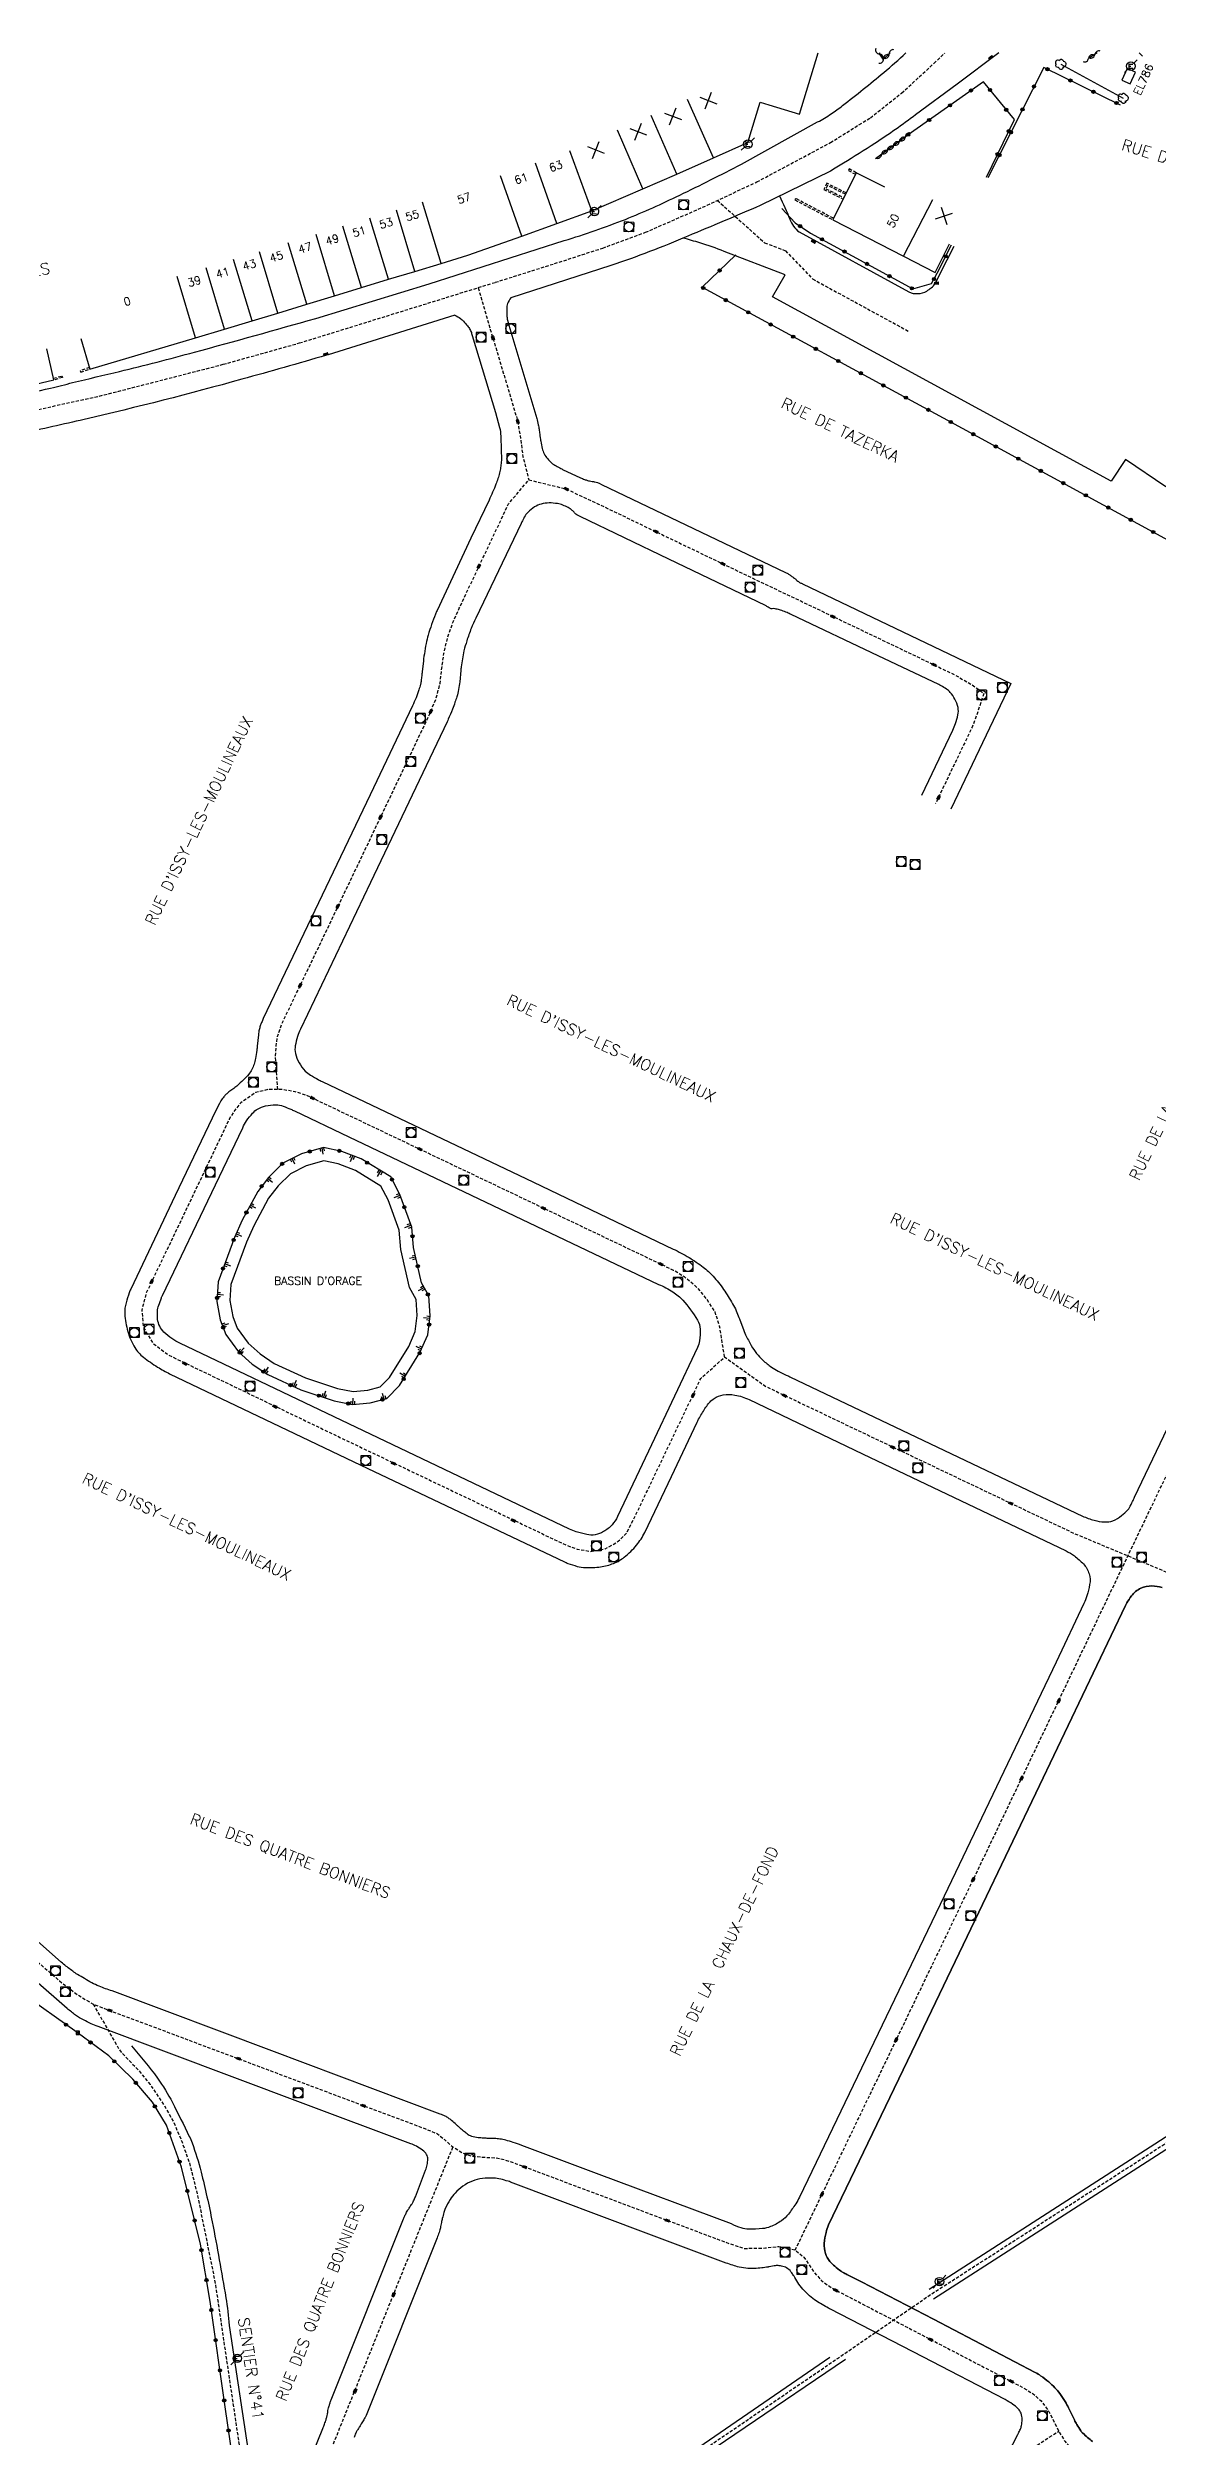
# Model space of a CAD drawing. Header units: millimetres. Extents: x 115000 to 116001, y 121000 to 122001.
# Drawn here: x 115609.3 to 115782.7, y 121627.6 to 122000.8 of the extents above; entities that cross this region are included whole.
import ezdxf
from ezdxf.enums import TextEntityAlignment as Align

# ---------------------------------------------------------------- set-up
doc = ezdxf.new("R2010")
doc.units = ezdxf.units.MM
doc.linetypes.add('DASHED', pattern=[0.75, 0.5, -0.25])
doc.layers.get('0').update_dxf_attribs({"linetype": 'CONTINUOUS'})
for name, color, linetype in [('W0001', 6, 'DASHED'), ('W0008', 7, 'CONTINUOUS'), ('W0100', 7, 'CONTINUOUS'), ('W0112', 1, 'DASHED'), ('W0211', 2, 'CONTINUOUS'), ('W0300', 7, 'CONTINUOUS'), ('W0302', 3, 'CONTINUOUS'), ('W0310', 3, 'CONTINUOUS'), ('W0322', 7, 'CONTINUOUS'), ('W0330', 7, 'CONTINUOUS'), ('W0400', 7, 'CONTINUOUS'), ('W0420', 7, 'CONTINUOUS'), ('W0471', 7, 'CONTINUOUS'), ('W0984', 7, 'CONTINUOUS'), ('W0989', 7, 'CONTINUOUS'), ('W0991', 7, 'CONTINUOUS'), ('W1102', 7, 'CONTINUOUS')]:
    doc.layers.add(name, color=color, linetype=linetype)
doc.styles.get("Standard").update_dxf_attribs({"font": 'romans.shx', "width": 0.85})

# ---------------------------------------------------------------- blocks, each defined once
blk = doc.blocks.new('T400')
for p, q in [((-0.15, 0.3), (0.15, 0.3)), ((-0.15, -0.25), (-0.15, 0.3)), ((-0.15, 0.15), (0.15, 0.15)), ((-0.15, 0), (0.15, 0)), ((0.15, 0.3), (0.15, -0.25)), ((-0.15, -0.15), (0.15, -0.15)), ((-0.15, -0.25), (-0.15, -0.3)), ((-0.15, -0.3), (0.15, -0.3)), ((0.15, -0.3), (0.15, -0.25))]:
    blk.add_line(p, q)
blk = doc.blocks.new('T471')
for p, q in [((-0.333334, 0.333334), (-0.333334, -0.333334)), ((-0.333334, 0.333334), (0.333334, 0.333334)), ((-0.333334, 0), (0, 0)), ((0.500001, 0.500001), (1.000002, 1.000002)), ((-0.500001, -0.500001), (-1.000002, -1.000002)), ((-0.333334, -0.333334), (0.333334, -0.333334))]:
    blk.add_line(p, q)
blk.add_ellipse((0, 0), major_axis=(0.471405, 0.471405), ratio=1, start_param=5.4977871438, end_param=11.780972451)
blk = doc.blocks.new('T420')
for p, q in [((0.75, 0.75), (-0.75, 0.75)), ((-0.75, 0.75), (-0.75, -0.75)), ((0.75, 0.75), (0.75, -0.75)), ((0.75, -0.75), (-0.75, -0.75))]:
    blk.add_line(p, q)
blk.add_ellipse((0, 0), major_axis=(-0.53, 0.53), ratio=1, start_param=3.926991, end_param=10.210176)
blk = doc.blocks.new('t991o')
at = {"color": 0, "linetype": 'Continuous'}
for p, q in [((-1, 1), (1, -1)), ((-1, -1), (1, 1))]:
    blk.add_line(p, q, dxfattribs=at)
blk = doc.blocks.new('t322o')
at = {"color": 0, "linetype": 'Continuous'}
for radius in [0.25, 0.15]:
    blk.add_circle((0, 0), radius, dxfattribs=at)
blk = doc.blocks.new('t211o')
at = {"color": 0, "linetype": 'Continuous'}
for p, q in [((-0.29, 0.5), (-0.29, 0)), ((0, 1), (0, 0)), ((0.29, 0.5), (0.29, 0))]:
    blk.add_line(p, q, dxfattribs=at)
blk = doc.blocks.new('t330o')
at = {"color": 0, "linetype": 'Continuous'}
for p, q in [((0.25, -0.25), (-0.25, 0.25)), ((-0.25, -0.25), (0.25, 0.25)), ((-0.25, 0.25), (-0.25, -0.25)), ((0.25, 0.25), (-0.25, 0.25)), ((0.25, -0.25), (0.25, 0.25)), ((-0.25, -0.25), (0.25, -0.25)), ((-0.25, -0.25), (-0.25, -0.25))]:
    blk.add_line(p, q, dxfattribs=at)
blk = doc.blocks.new('T300')
for p, q in [((-0.8, 0.51), (-0.86, 0.34)), ((-0.86, 0.34), (-0.86, 0.17)), ((-0.86, 0.17), (-0.74, 0.06)), ((-0.69, 0.63), (-0.8, 0.51)), ((-0.8, -0.06), (-0.74, 0.06)), ((-0.74, 0.06), (-0.69, 0.11)), ((-0.57, 0.69), (-0.69, 0.63)), ((-0.46, 0.69), (-0.57, 0.69)), ((-0.29, 0.63), (-0.46, 0.69)), ((-0.29, 0.63), (-0.17, 0.74)), ((-0.23, 0.57), (-0.29, 0.63)), ((-0.17, 0.74), (-0.06, 0.8)), ((-0.06, 0.8), (0.06, 0.8)), ((0.06, 0.8), (0.23, 0.74)), ((0.23, 0.74), (0.34, 0.63)), ((0.34, 0.63), (0.4, 0.51)), ((0.46, 0.46), (0.34, 0.46)), ((0.4, 0.51), (0.4, 0.46)), ((0.57, 0.4), (0.46, 0.46)), ((0.57, 0.4), (0.69, 0.29)), ((0.69, 0.29), (0.74, 0.17)), ((0.74, 0.06), (0.69, -0.17)), ((0.74, 0.17), (0.74, 0.06)), ((-0.8, -0.17), (-0.8, -0.06)), ((-0.8, -0.23), (-0.8, -0.17)), ((-0.74, -0.34), (-0.8, -0.23)), ((-0.69, -0.4), (-0.74, -0.34)), ((-0.51, -0.46), (-0.69, -0.4)), ((-0.4, -0.46), (-0.51, -0.46)), ((-0.4, -0.46), (-0.34, -0.46)), ((-0.34, -0.46), (-0.34, -0.4)), ((-0.34, -0.51), (-0.34, -0.46)), ((-0.29, -0.63), (-0.34, -0.51)), ((-0.17, -0.74), (-0.29, -0.63)), ((-0.06, -0.8), (-0.17, -0.74)), ((0.06, -0.8), (-0.06, -0.8)), ((0.17, -0.74), (0.06, -0.8)), ((0.23, -0.69), (0.17, -0.74)), ((0.29, -0.46), (0.23, -0.46)), ((0.29, -0.63), (0.23, -0.69)), ((0.46, -0.4), (0.29, -0.46)), ((0.34, -0.51), (0.29, -0.63)), ((0.34, -0.51), (0.34, -0.46)), ((0.57, -0.34), (0.46, -0.4)), ((0.63, -0.29), (0.57, -0.34)), ((0.69, -0.17), (0.63, -0.29))]:
    blk.add_line(p, q)
blk = doc.blocks.new('t310o')
at = {"color": 0, "linetype": 'Continuous'}
for centre, start, end in [((-0.5, 0.38), 216.8699, 323.1304), ((0.5, -0.37), 36.8699, 143.1303)]:
    blk.add_arc(centre, 0.625, start, end, dxfattribs=at)

msp = doc.modelspace()

# ---------------------------------------------------------------- linework, layer by layer
at = {"layer": 'W0001'}
for points in [[(115731.59, 121986), (115737.82, 121989.89), (115742.71, 121993.73), (115747.76, 121998.38), (115749.45, 122000)], [(115345.53, 121894.4), (115359.97, 121893.63), (115369.58, 121895.32), (115421.09, 121905.72), (115461.86, 121914.03), (115485.33, 121918.89), (115509.29, 121924.04), (115556.4, 121933.55), (115592.42, 121940.92), (115618.06, 121946.57), (115636.7, 121951.36), (115648.61, 121954.69), (115679.21, 121964.17), (115688.47, 121967.09), (115696.01, 121969.53), (115702.67, 121971.98), (115712.33, 121976.21), (115720.09, 121979.86), (115731.59, 121986)], [(115713.92, 121976.96), (115721.29, 121970.36), (115724.54, 121969.11), (115728.8, 121964.69), (115743.89, 121956.46)]]:
    msp.add_lwpolyline(points, dxfattribs=at)
at = {"layer": 'W0001', "flags": 128}
for points in [[(115676.53, 121963.32), (115678.43, 121956.82), (115680.46, 121950.02), (115682.62, 121942.78), (115683.15, 121939.79), (115683.15, 121939.79), (115683.51, 121936.98), (115684.45, 121933.31)], [(115645.23, 121838.05), (115644.85, 121843.29), (115644.98, 121844.86), (115645.18, 121846.31), (115645.85, 121848.3), (115657.74, 121873.16), (115668.98, 121896.76), (115669.98, 121899.21), (115670.6, 121901.54), (115670.79, 121903.41), (115671.16, 121906.15), (115671.75, 121908.64), (115672.65, 121911.21), (115673.57, 121913.25), (115681.28, 121929.56), (115684.45, 121933.31), (115690.24, 121931.9), (115695.35, 121929.51), (115721.07, 121917.16), (115726.93, 121914.38), (115751.01, 121902.85), (115753.96, 121901.14), (115755.55, 121899.94), (115754.63, 121897.13), (115753.72, 121894.67), (115748.01, 121882.72)], [(115726.08, 121656.72), (115752.06, 121710.76), (115773.44, 121755.5), (115782.81, 121775.08), (115800.92, 121812.98), (115822.84, 121858.81)], [(115715.04, 121796.26), (115714.27, 121801.09), (115713.55, 121803.31), (115712.31, 121805.22), (115710.88, 121807), (115708.79, 121808.76), (115707.07, 121809.79), (115677.73, 121823.8), (115649.84, 121837.08), (115647.93, 121837.7), (115645.96, 121838.03), (115643.8, 121838.08), (115641.75, 121837.57), (115639.43, 121835.99), (115638.3, 121834.54), (115637.64, 121833.43), (115624.67, 121806.27), (115623.96, 121803.59), (115624.21, 121800.87), (115625.73, 121798.39), (115628.18, 121796.55), (115655.89, 121783.24), (115690.4, 121766.81), (115692, 121766.25), (115694.09, 121765.88), (115696.38, 121766.27), (115698.43, 121767.46), (115699.76, 121768.8), (115701.49, 121772.26), (115711.34, 121792.92), (115715.04, 121796.26), (115721.48, 121791.66), (115722.04, 121791.39), (115769.7, 121768.69), (115787.74, 121761.14), (115824.69, 121743.53)], [(115573.86, 121738.74), (115576.79, 121735.3), (115580.62, 121731.56), (115593.76, 121716.1), (115597.08, 121711.49), (115598.7, 121709.62), (115600.78, 121707.76), (115611.11, 121698.77), (115613.67, 121696.79), (115616.37, 121695.14), (115619.35, 121694.01), (115668.3, 121675.66), (115670.18, 121674.89), (115671.25, 121673.99), (115672.58, 121672.83), (115674.16, 121671.89), (115675.4, 121671.43), (115677.48, 121671.22), (115679.22, 121671.15), (115680.61, 121670.86), (115682.47, 121670.22), (115715.71, 121657.76), (115718.07, 121656.98), (115721.41, 121657.05), (115723.54, 121657.29), (115726.08, 121656.72), (115727.44, 121655.59), (115729.05, 121653.24), (115730.24, 121651.89), (115732.04, 121650.67), (115761.53, 121635.31), (115763.27, 121634.24), (115764.51, 121633.16), (115765.72, 121631.49), (115766.57, 121629.83), (115767.25, 121628.43), (115768.21, 121626.84), (115769.47, 121625.49), (115770.67, 121624.48), (115772.33, 121623.33), (115777.83, 121621.08), (115781.92, 121619.1), (115779.09, 121614.68), (115776.7, 121611.08), (115746.81, 121571.41)], [(115616.37, 121695.14), (115620.56, 121687.83), (115623.49, 121684.78), (115625.25, 121682.6), (115627.73, 121678.91), (115628.96, 121676.69), (115630.2, 121673.72), (115631.38, 121670.45), (115632.68, 121665.22), (115635.46, 121651.43), (115636.37, 121645.18), (115641.79, 121608.63), (115642.41, 121605.13), (115643.43, 121598.3), (115645.67, 121580.3), (115672.25, 121598.6), (115703.66, 121620), (115732.7, 121639.8), (115747.34, 121649.84), (115769.24, 121663.94), (115795.16, 121680.58), (115798.33, 121682.57), (115800.13, 121683.6), (115801.95, 121684.5), (115804.06, 121685.37), (115806.19, 121686.03), (115809.83, 121687.02), (115816.86, 121688.84), (115877.18, 121703.27), (115887.76, 121707.14)], [(115648.31, 121612.52), (115672.58, 121672.83)], [(115735.18, 121573.84), (115759.95, 121621.82), (115762.69, 121625.46), (115767.25, 121628.43)]]:
    msp.add_lwpolyline(points, dxfattribs=at)
at = {"layer": 'W0008', "flags": 128}
for points in [[(115587.28, 121549.33), (115624.23, 121567.79), (115642.45, 121576.79), (115645.64, 121578.49), (115646.06, 121576.75, -0.001962), (115650.12, 121558.48, -0.003583), (115652.23, 121548.45, -0.000001), (115655.3, 121533.37, -0.000001), (115657, 121525, -0.000046), (115660.51, 121507.68, -0.002211), (115660.58, 121507.32, -0.422754), (115660.47, 121507.16, 0.208548), (115660.18, 121506.97, 0.09945), (115660.05, 121506.66, 0.093579), (115660.05, 121506.31), (115662.61, 121490.88)], [(115729.58, 121989.22, 0.0199), (115731.7, 121990.48, 0.0181), (115733.46, 121991.78, 0.0099), (115739.91, 121996.95, 0.012118), (115743.37, 122000, 0.0693)], [(115757.92, 122000), (115751.41, 121995.11), (115744.89, 121990.32, -0.0135), (115738.54, 121985.87, -0.007466), (115733.6, 121982.77)], [(115603.39, 121946.26, 0.0074), (115609.71, 121947.64, 0.0022), (115613.15, 121948.5, -0.0019), (115620.5, 121950.25, 0.0067), (115632.19, 121953.26, 0.003), (115651.14, 121958.53), (115668.85, 121963.94), (115689.99, 121970.69, 0.017), (115699.54, 121974.01, 0.0178), (115708.02, 121977.79, 0.0097), (115717.66, 121982.65), (115729.58, 121989.22)], [(115733.6, 121982.77, -0.005936), (115731.57, 121981.55), (115720.61, 121976.18, -0.0042), (115709.27, 121971.38, -0.0207), (115697.28, 121966.79), (115681.61, 121961.76)], [(115723.64, 121977.66, -0.001617), (115725.25, 121974.05, 0.1621), (115726.68, 121972.04), (115743.83, 121962.67, 0.2437), (115746.64, 121962.81, 0.0766), (115747.96, 121963.94), (115748.74, 121965.54), (115750.92, 121969.81)], [(115784.02, 121932.22), (115777.67, 121936.47), (115775.43, 121933.12), (115722.53, 121961.91), (115724.49, 121965.32), (115714.95, 121969.01, 0.0172), (115711.18, 121970.33, 0.007019), (115708.57, 121971.09)], [(115681.61, 121961.76, 0.053552), (115681.14, 121960.85, 0.088023), (115680.99, 121960.07, 0.011), (115681, 121959.41, 0.012632), (115681.03, 121958.83, 0.036884), (115681.11, 121958.25), (115681.34, 121957.46), (115685.68, 121942.91, -0.014141), (115685.93, 121941.91, -0.020552), (115686.05, 121941.21, -0.000149), (115686.15, 121940.45, -0.002754), (115686.16, 121940.41, -0.001677), (115686.17, 121940.29, 0.000728), (115686.2, 121940.02, 0.018275), (115686.31, 121939.34, 0.01103), (115686.55, 121938.21, 0.057627), (115686.86, 121937.37, 0.057964), (115687.35, 121936.62, 0.043958), (115688, 121935.96, 0.048522), (115688.7, 121935.49, 0.004178), (115689.47, 121935.07, 0.012991), (115689.72, 121934.94), (115692.52, 121933.64, 0.015608), (115693.15, 121933.37, 0.020841), (115693.63, 121933.21, 0.01947), (115693.95, 121933.13, 0.015742), (115694.35, 121933.05, 0.0187), (115694.57, 121933.03, -0.02568), (115694.72, 121933.01, -0.024646), (115694.77, 121933, -0.002973), (115695.17, 121932.88, -0.028911), (115695.44, 121932.79), (115695.82, 121932.6), (115724.57, 121918.82, -0.017474), (115725.02, 121918.59, -0.033277), (115725.24, 121918.45, -0.001775), (115725.65, 121918.14, 0.004282), (115725.82, 121918.02, 0.002624), (115725.96, 121917.92, -0.003247), (115726.08, 121917.84, -0.051644), (115726.25, 121917.68, 0.042832), (115726.46, 121917.49, 0.020626), (115726.69, 121917.32, 0.034288), (115726.83, 121917.24, 0.005902), (115727.04, 121917.14, -0.006362), (115727.24, 121917.05), (115759.76, 121901.47), (115750.38, 121881.87)], [(115672.91, 121959.04), (115653.08, 121952.84), (115652.81, 121952.77, -0.0026), (115639.61, 121949.02, -0.0107), (115614.96, 121942.74, -0.0026), (115605.11, 121940.53, -0.004), (115596.11, 121938.6), (115568.87, 121933.05), (115552.62, 121929.72), (115505.91, 121920.31, 0.1085), (115504.96, 121919.93, 0.1308), (115504.22, 121918.91), (115497.72, 121903.68), (115492.44, 121891.18)], [(115672.89, 121959.02, -0.038732), (115673.76, 121958.52, -0.059556), (115674.25, 121958.09, -0.017151), (115674.87, 121957.35, -0.024694), (115675.25, 121956.81, -0.050693), (115675.41, 121956.49, -0.028657), (115675.6, 121955.88), (115679.24, 121943.82), (115679.89, 121941.48, -0.044042), (115680.06, 121940.15, -0.009523), (115680.16, 121936.59, -0.036427), (115680.09, 121935.65, -0.009282), (115679.96, 121934.8, -0.0189), (115679.87, 121934.38, -0.028622), (115679.31, 121932.62, -0.019477), (115678.23, 121930.12), (115675.41, 121924.18), (115670.11, 121912.9, 0.01709), (115669.85, 121912.31, 0.006559), (115669.26, 121910.73, 0.016152), (115668.72, 121909.06, 0.020847), (115668.4, 121907.74, 0.010818), (115668.12, 121906.13, 0.011523), (115667.92, 121904.6), (115667.78, 121903.32, -0.00103), (115667.71, 121902.69, -0.000851), (115667.62, 121901.93, -0.031331), (115667.52, 121901.37, -0.019229), (115667.26, 121900.48, -0.016182), (115666.82, 121899.26, -0.015285), (115666.27, 121898.01), (115659.66, 121884.08), (115642.95, 121849.14, 0.013703), (115642.69, 121848.54, 0.015225), (115642.48, 121848, 0.032001), (115642.32, 121847.39, 0.024773), (115642.19, 121846.6), (115642.01, 121844.82, -0.010241), (115641.93, 121844.18, -0.005056), (115641.73, 121842.89, -0.039565), (115641.51, 121842, -0.040513), (115641.16, 121841.18, -0.04738), (115640.67, 121840.43, -0.035813), (115639.86, 121839.56, -0.00945), (115638.8, 121838.6, -0.017369), (115638.2, 121838.11, -0.0089), (115637.87, 121837.88, 0.010191), (115637.59, 121837.67, 0.026118), (115637.15, 121837.3, 0.029115), (115636.79, 121836.92, 0.042693), (115636.33, 121836.26, 0.020216), (115635.54, 121834.76), (115629.18, 121821.5), (115622.23, 121806.86, 0.028621), (115622, 121806.29, 0.010513), (115621.5, 121804.72, 0.08735), (115621.3, 121802.99, 0.05435), (115621.78, 121800.25, 0.067092), (115622.88, 121797.72, 0.092761), (115624.22, 121796.23, 0.02315), (115626.43, 121794.69, 0.028988), (115628.32, 121793.65), (115658.22, 121779.38), (115690.01, 121764.25, 0.026722), (115690.56, 121764.02, 0.010512), (115692, 121763.55, 0.068761), (115693.31, 121763.35, 0.038349), (115695.66, 121763.48, 0.063737), (115697.69, 121764.02, 0.06957), (115699.36, 121764.99, 0.053139), (115701.29, 121766.87, 0.061601), (115702.55, 121768.83), (115706.74, 121777.57), (115710.75, 121786.07, -0.022974), (115711.22, 121786.96, -0.012026), (115712.24, 121788.6, -0.100289), (115713.4, 121789.78, -0.10888), (115714.83, 121790.34, -0.084826), (115716.65, 121790.32, -0.066176), (115718.86, 121789.6), (115736.57, 121781.13), (115768.41, 121765.96, -0.05113), (115769.71, 121765.18, -0.040961), (115771.11, 121763.92, -0.115799), (115772, 121762.39, -0.121529), (115772.09, 121760.7, -0.026978), (115771.67, 121758.96, -0.036921), (115771.2, 121757.74), (115766.85, 121748.56), (115749.34, 121712), (115726.73, 121664.98, -0.032086), (115726.16, 121663.96, -0.018869), (115725.02, 121662.34, -0.07774), (115723.93, 121661.3, -0.059697), (115722.19, 121660.38, -0.063496), (115720.96, 121660.07, -0.037645), (115718.82, 121659.98, -0.066669), (115717.65, 121660.18, -0.0472), (115716.12, 121660.81), (115695.46, 121668.55), (115683.35, 121673.08, 0.012152), (115682, 121673.55, 0.014424), (115680.85, 121673.88, 0.025553), (115679.94, 121674.07, 0.027151), (115679.06, 121674.15, 0.007303), (115678.56, 121674.17, -0.005848), (115677.93, 121674.18, -0.006879), (115677.33, 121674.21, -0.005116), (115676.53, 121674.27, -0.062764), (115675.52, 121674.48, -0.079854), (115674.8, 121674.87, -0.010008), (115674.26, 121675.3, -0.010637), (115673.77, 121675.73, -0.0021), (115673.41, 121676.05, 0.002421), (115673.11, 121676.33, 0.010943), (115672.37, 121676.97, 0.018339), (115671.9, 121677.33, 0.037592), (115671.38, 121677.64, 0.027002), (115670.6, 121677.98), (115644.29, 121687.84), (115619.34, 121697.22, -0.0206), (115617.3, 121697.93, -0.034866), (115616.14, 121698.49, -0.003811), (115613.91, 121699.78, -0.022622), (115613.55, 121700.02, -0.008719), (115612.11, 121701.09, -0.016288), (115611.37, 121701.71), (115601.64, 121710.31, -0.002251)], [(115745.86, 121884.03), (115750.69, 121894.18, 0.030168), (115751.12, 121895.22, 0.024189), (115751.5, 121896.57, 0.102915), (115751.52, 121897.72, 0.083986), (115751.04, 121899.05, 0.046578), (115750.3, 121900.1, 0.077082), (115749.71, 121900.61, 0.008564), (115748.86, 121901.12, 0.020597), (115748.5, 121901.31), (115739.05, 121905.79), (115725.45, 121912.27, 0.011133), (115724.8, 121912.56, 0.009089), (115723.98, 121912.89, 0.026606), (115723.61, 121913.01, 0.014961), (115722.94, 121913.16, 0.084753), (115722.49, 121913.18, -0.13007), (115722.19, 121913.21, -0.0668), (115721.86, 121913.39, 0.048793), (115721.43, 121913.66), (115706.32, 121920.93), (115692.47, 121927.57, -0.017687), (115692.06, 121927.79, -0.026656), (115691.81, 121927.95, -0.070019), (115691.6, 121928.15, 0.046603), (115691.3, 121928.47, 0.010406), (115691.13, 121928.61, 0.007319), (115690.89, 121928.79, 0.046518), (115690.6, 121928.98, 0.017408), (115689.77, 121929.36, 0.059058), (115688.92, 121929.59, 0.038705), (115687.6, 121929.7, 0.067489), (115686.39, 121929.53, 0.073085), (115685.35, 121929.08, 0.055085), (115684.29, 121928.23, 0.080199), (115683.74, 121927.48, 0.00133), (115683.36, 121926.74, 0.004348), (115683.25, 121926.51), (115676.14, 121911.69, 0.018449), (115675.45, 121910.1, 0.015423), (115674.75, 121908.15, 0.01716), (115674.31, 121906.59, 0.022276), (115674.06, 121905.36, 0.004901), (115673.87, 121904.08, 0.010999), (115673.81, 121903.5), (115673.65, 121901.77, -0.024444), (115673.48, 121900.54, -0.026496), (115673.2, 121899.42, -0.01214), (115672.91, 121898.55, -0.009626), (115672.5, 121897.46, -0.003228), (115671.86, 121895.89, -0.012686), (115671.69, 121895.5), (115659.72, 121870.42), (115648.75, 121847.46, 0.035922), (115648.31, 121846.35, 0.028559), (115647.95, 121844.9, 0.102772), (115647.97, 121843.69, 0.079008), (115648.55, 121842.24, 0.050252), (115649.51, 121840.94, 0.078586), (115650.32, 121840.29, 0.006283), (115651.55, 121839.6, 0.012618), (115652.17, 121839.29), (115685.18, 121823.59), (115707.01, 121813.13, -0.024349), (115709.48, 121811.8, -0.025461), (115711.7, 121810.29, -0.046075), (115713.25, 121808.88, -0.036713), (115714.88, 121806.82, -0.014752), (115716.29, 121804.59, -0.031422), (115716.85, 121803.49, -0.0033), (115717.29, 121802.45, -0.01511), (115717.38, 121802.22), (115717.87, 121800.81, 0.028574), (115718.32, 121799.73, 0.017323), (115719.21, 121798.03, 0.038876), (115720.03, 121796.82, 0.038801), (115721.03, 121795.76, 0.029899), (115722.36, 121794.68, 0.042378), (115723.4, 121794.06, 0.000578), (115724.68, 121793.44, 0.001342), (115725.23, 121793.18), (115752.68, 121780.1), (115770.98, 121771.41, 0.044606), (115772.79, 121770.74, 0.052028), (115774.42, 121770.48, 0.103998), (115775.71, 121770.68, 0.085219), (115777.09, 121771.48, 0.026666), (115778.04, 121772.36, 0.074265), (115778.31, 121772.74, 0.002403), (115778.79, 121773.69, 0.003492), (115779.11, 121774.35), (115798.13, 121814.09)], [(115772.54, 121626.81, -0.015711), (115771.03, 121628.1, -0.062218), (115770.7, 121628.48, -0.013344), (115770.08, 121629.48, -0.019997), (115769.71, 121630.18), (115768.8, 121632.06, 0.025479), (115768.27, 121633.05, 0.018691), (115767.42, 121634.32, 0.033815), (115766.67, 121635.22, 0.030008), (115765.71, 121636.11, 0.019518), (115764.43, 121637.09, 0.032614), (115763.6, 121637.59), (115747.67, 121645.92), (115736.45, 121651.75), (115734.27, 121652.86, -0.018001), (115733.67, 121653.16, -0.026585), (115733.27, 121653.4, -0.029078), (115732.25, 121654.19, -0.035046), (115731.49, 121654.95, -0.103274), (115730.79, 121656.21, -0.095173), (115730.62, 121657.76, -0.038503), (115730.89, 121659.49, -0.054114), (115731.3, 121660.66), (115744.31, 121687.72), (115754.78, 121709.53), (115764.23, 121729.29), (115777.67, 121757.44, -0.033237), (115777.9, 121757.86, -0.012372), (115778.63, 121758.92, -0.122621), (115780.07, 121760.12, -0.128451), (115781.82, 121760.48, -0.041555), (115783.42, 121760.25, -0.054668)], [(115783.42, 121760.25, 0.041555), (115781.82, 121760.48, 0.128451), (115780.07, 121760.12, 0.122621), (115778.63, 121758.92, 0.012372), (115777.9, 121757.86, 0.033237), (115777.67, 121757.44), (115764.23, 121729.29), (115754.78, 121709.53), (115744.31, 121687.72), (115731.3, 121660.66, 0.054114), (115730.89, 121659.49, 0.038503), (115730.62, 121657.76, 0.095173), (115730.79, 121656.21, 0.103274), (115731.49, 121654.95, 0.035046), (115732.25, 121654.19, 0.029078), (115733.27, 121653.4, 0.026585), (115733.67, 121653.16, 0.018001), (115734.27, 121652.86), (115736.45, 121651.75), (115747.67, 121645.92), (115763.6, 121637.59, -0.032614), (115764.43, 121637.09, -0.019518), (115765.71, 121636.11, -0.030008), (115766.67, 121635.22, -0.033815), (115767.42, 121634.32, -0.018691), (115768.27, 121633.05, -0.025479), (115768.8, 121632.06), (115769.71, 121630.18, 0.019997), (115770.08, 121629.48, 0.013344), (115770.7, 121628.48, 0.062218), (115771.03, 121628.1, 0.015711), (115772.54, 121626.81, 0.058422)], [(115645.98, 121613.42), (115652.27, 121628.86, 0.0101), (115652.45, 121629.34, 0.006653), (115652.71, 121630.08, 0.014307), (115652.87, 121630.63, 0.018151), (115652.98, 121631.07, 0.017882), (115653.02, 121631.35, -0.016837), (115653.06, 121631.64, -0.010761), (115653.16, 121632.09, -0.01603), (115653.24, 121632.38, -0.011489), (115653.38, 121632.83, -0.010251), (115653.57, 121633.33), (115664.86, 121661.61, -0.01843), (115665.07, 121662.08, -0.015717), (115665.35, 121662.62, -0.008336), (115665.54, 121662.94, -0.00571), (115665.83, 121663.41, -0.013559), (115666.03, 121663.7, 0.016114), (115666.2, 121663.95, 0.02845), (115666.45, 121664.39, 0.020748), (115666.72, 121665.04), (115668.31, 121669.19, 0.04188), (115668.56, 121670.06, 0.044152), (115668.66, 121670.92, 0.135915), (115668.47, 121671.65, 0.110823), (115667.85, 121672.34, 0.028696), (115666.87, 121672.94, 0.03427), (115666, 121673.34), (115649.2, 121679.64), (115617.13, 121691.64, -0.017186), (115616.04, 121692.09, -0.015676), (115614.87, 121692.67, -0.030186), (115613.63, 121693.43, -0.02623), (115612.32, 121694.46), (115597.8, 121707.07, -0.009646)], [(115887.5, 121707.86), (115876.96, 121703.99), (115818.46, 121690), (115817.38, 121689.75), (115806.04, 121686.67, 0.026212), (115804.51, 121686.17, 0.011998), (115801.28, 121684.83, 0.011876), (115798.14, 121683.35, 0.026353), (115796.78, 121682.58), (115773.21, 121667.46), (115747.02, 121650.58)], [(115622.33, 121688.61, -0.026597), (115626.41, 121683.58, -0.038704), (115628.74, 121679.79, -0.005057), (115631.39, 121674.49, -0.027041), (115631.83, 121673.47, -0.024143), (115633.22, 121668.92, -0.014379), (115634.97, 121661.12, -0.007101), (115637.09, 121649.28, -0.019545), (115637.64, 121644.94), (115643.56, 121605.67), (115646.5, 121583.79), (115646.72, 121582.02)], [(115747.67, 121649.09), (115795.67, 121679.96), (115795.67, 121679.96, -0.000892), (115800.56, 121683.09, -0.090001), (115805.66, 121685.17), (115808.77, 121686.1), (115816.89, 121688.09)], [(115745.66, 121598.53), (115760.87, 121627.91, 0.011088), (115760.97, 121628.1, 0.003292), (115761.27, 121628.76, 0.06069), (115761.43, 121629.3, 0.035416), (115761.54, 121630.24, 0.09838), (115761.38, 121631.22, 0.11283), (115760.91, 121631.94, 0.038574), (115760.02, 121632.66, 0.033155), (115758.89, 121633.35), (115746.02, 121640.03), (115731.59, 121647.49, -0.0058), (115731.3, 121647.64, -0.001589), (115730.27, 121648.22, -0.025846), (115729.36, 121648.78, -0.021183), (115728.32, 121649.58, -0.039052), (115727.26, 121650.61, -0.04324), (115726.48, 121651.67), (115726.01, 121652.45, 0.007542), (115725.9, 121652.62, 0.002334), (115725.55, 121653.15, 0.089489), (115724.92, 121653.81, 0.095204), (115724.14, 121654.18, 0.049256), (115723.39, 121654.29, 0.060917), (115722.77, 121654.25), (115722.01, 121654.1, -0.01301), (115721.83, 121654.07, -0.002387), (115720.84, 121653.93, -0.023436), (115719.71, 121653.84, -0.025499), (115718.67, 121653.85, -0.044892), (115717.34, 121654.06, -0.02811), (115715.29, 121654.7), (115703.21, 121659.2), (115681.59, 121667.35, 0.017864), (115681.21, 121667.48, 0.00584), (115680.05, 121667.81, 0.058506), (115678.97, 121667.97, 0.035685), (115677.19, 121667.9, 0.066715), (115675.63, 121667.51, 0.063739), (115674.16, 121666.7, 0.043008), (115672.93, 121665.63, 0.054188), (115672.14, 121664.61, 0.022946), (115671.38, 121663.23, 0.054519), (115671.15, 121662.6, 0.003013), (115670.93, 121661.68, 0.004162), (115670.78, 121661.01, 0.005772), (115670.62, 121660.22, -0.014283), (115670.55, 121659.9, -0.022553), (115670.42, 121659.48, -0.011017), (115670.11, 121658.64), (115659.01, 121630.89, -0.026906), (115658.82, 121630.49, -0.016851), (115658.46, 121629.87, -0.000215), (115658.27, 121629.56, -0.000158), (115658.01, 121629.13, -0.00042), (115657.89, 121628.95, 0.000163), (115657.59, 121628.47, 0.036322), (115657.4, 121628.1, 0.021574), (115657.14, 121627.43)], [(115645.84, 121577.66, -0.039744), (115646.24, 121578.77, -0.08352), (115646.72, 121579.47, -0.011668), (115647.89, 121580.65, -0.037413), (115648.29, 121580.98), (115671.23, 121597.17), (115733.93, 121639.66)]]:
    msp.add_lwpolyline(points, format="xyb", dxfattribs=at)
msp.add_lwpolyline([(115704.71, 121807.6, -0.051834), (115706.97, 121806.44, -0.064721), (115708.51, 121805.12, -0.047282), (115710.81, 121802.02, -0.126705), (115711.23, 121800.62, -0.045959), (115711.13, 121798.8, -0.074407), (115710.81, 121797.72), (115703.63, 121782.53), (115698.32, 121771.32, -0.077419), (115697.45, 121770.03, -0.071453), (115696.13, 121768.97, -0.090999), (115694.81, 121768.49, -0.097102), (115693.49, 121768.51, -0.022695), (115691.84, 121768.96, -0.034411), (115690.79, 121769.37), (115663.18, 121782.51), (115629.93, 121798.4, -0.041962), (115628.67, 121799.13, -0.037896), (115627.42, 121800.16, -0.085825), (115626.76, 121801.06, -0.084761), (115626.44, 121802.14, -0.050931), (115626.41, 121803.39, -0.065524), (115626.61, 121804.35, -0.007161), (115627.03, 121805.48, -0.019387), (115627.2, 121805.89), (115635.46, 121823.15), (115639.73, 121832.09, -0.038769), (115640.34, 121833.14, -0.030589), (115641.28, 121834.35, -0.084846), (115642.07, 121834.99, -0.065366), (115643.29, 121835.48, -0.065538), (115644.9, 121835.67, -0.088862), (115646.07, 121835.44, -0.006199), (115647.26, 121834.96, -0.013097), (115647.82, 121834.72), (115656.33, 121830.66)], format="xyb", close=True, dxfattribs=at)
msp.add_lwpolyline([(115731.47, 121639.94), (115674.89, 121601.11), (115653.13, 121586.41), (115647.76, 121582.86), (115646.5, 121583.79)], dxfattribs=at)
at = {"layer": 'W0100'}
msp.add_lwpolyline([(115721.95, 121991.88), (115726.73, 121990.42), (115729.66, 122000)], dxfattribs=at)
msp.add_lwpolyline([(115779.24, 121997.01), (115777.96, 121997.6), (115777.14, 121995.78), (115778.42, 121995.19)], close=True, dxfattribs=at)
at = {"layer": 'W0100', "flags": 128}
for points in [[(115614.44, 121955.39), (115615.87, 121950.6), (115632.34, 121955.51), (115636.88, 121956.87), (115641.2, 121958.17), (115645.22, 121959.37), (115649.76, 121960.76), (115654.09, 121962.08), (115658.29, 121963.36), (115662.51, 121964.64), (115666.65, 121965.87), (115670.76, 121967.12), (115674.94, 121968.39), (115683.36, 121971.4), (115688.83, 121973.35), (115694.28, 121975.32), (115702.28, 121978.77), (115707.56, 121981.06), (115713.29, 121983.62), (115718.66, 121986.04), (115720.61, 121992.34), (115721.95, 121991.88)], [(115740.07, 121979.03), (115735.6, 121981.28), (115731.93, 121973.95), (115742.99, 121968.24), (115747.94, 121965.72), (115750.21, 121970.17)], [(115573.07, 121945.52), (115571.59, 121940.75), (115571.6, 121940.64), (115582.35, 121942.8), (115586.79, 121943.61), (115591.26, 121944.61), (115595.56, 121945.56), (115600.45, 121946.72), (115605.36, 121947.81), (115610.24, 121948.92), (115609.13, 121953.8)]]:
    msp.add_lwpolyline(points, dxfattribs=at)
at = {"layer": 'W0112'}
for points in [[(115735.6, 121981.28), (115734.53, 121981.88), (115734.4, 121981.66), (115735.49, 121981.05)], [(115734.03, 121978.14), (115731.01, 121979.65), (115730.54, 121978.69), (115733.55, 121977.18)], [(115733.92, 121977.92), (115731.12, 121979.32), (115730.87, 121978.8), (115733.66, 121977.4)], [(115732.04, 121974.18), (115726.14, 121977.26), (115726.02, 121977.04), (115731.93, 121973.95)], [(115610.18, 121949.17), (115611.49, 121949.56), (115611.57, 121949.32), (115610.24, 121948.92)], [(115615.79, 121950.84), (115614.35, 121950.39), (115614.43, 121950.15), (115615.87, 121950.6)]]:
    msp.add_lwpolyline(points, dxfattribs=at)
at = {"layer": 'W0211', "flags": 128}
msp.add_lwpolyline([(115657, 121790.87), (115659.3, 121791.09), (115661.22, 121791.59), (115662.68, 121793.06), (115665.67, 121797.88), (115666.7, 121800.24), (115667.02, 121802.75), (115666.85, 121805.22), (115665.79, 121807.12), (115664.46, 121813.04), (115664.17, 121816.1), (115662.45, 121820.82), (115661.34, 121822.97), (115657.34, 121825.4), (115654.66, 121826.46), (115652.43, 121826.92), (115649.64, 121826.13), (115647.19, 121824.89), (115645.26, 121823), (115643.76, 121821.05), (115641.46, 121816.75), (115640.32, 121814.19), (115637.87, 121807.6), (115637.71, 121805.08), (115638.17, 121802.61), (115638.86, 121800.74), (115640.58, 121798.44), (115642.44, 121796.73), (115644.64, 121795.25), (115649.54, 121793.01), (115654.56, 121791.35)], close=True, dxfattribs=at)
at = {"layer": 'W0302', "flags": 128}
msp.add_lwpolyline([(115777.38, 121992.9), (115767.62, 121998.21)], dxfattribs=at)
at = {"layer": 'W0310', "flags": 128}
msp.add_lwpolyline([(115739.19, 121999.89), (115739.8, 121998.99), (115740.93, 122000, 0.1133)], format="xyb", dxfattribs=at)
for points in [[(115739.23, 122000), (115739.19, 121999.89)], [(115773.28, 122000), (115771.9, 121999.16)], [(115779.84, 122000), (115780.37, 121999.49)], [(115743.72, 121987.22), (115738.64, 121983.47)]]:
    msp.add_lwpolyline(points, dxfattribs=at)
at = {"layer": 'W0322', "flags": 128}
for points in [[(115776.91, 121991.87), (115764.91, 121997.75), (115756.2, 121980.47)], [(115755.96, 121980.59), (115760.32, 121989.59), (115755.48, 121995.49), (115743.72, 121987.22)], [(115723.98, 121975.71), (115726.05, 121973.49), (115728.46, 121971.87), (115744.48, 121963.13), (115747.4, 121964), (115748.26, 121965.59), (115750.51, 121970.02)], [(115716.79, 121968.49), (115711.53, 121963.39), (115749.2, 121942.99), (115823.65, 121902.55), (115834.33, 121896.79), (115847.36, 121916.34), (115860.26, 121917.99)], [(115644.25, 121581.52), (115642.27, 121598.64), (115640.84, 121607.11), (115638.59, 121621.16), (115636.99, 121632.25), (115634.64, 121648.71), (115633.13, 121657.63), (115630.17, 121669.68), (115627.84, 121676.23), (115625.62, 121679.81), (115622.55, 121683.41), (115618.79, 121687.06), (115613.84, 121690.72), (115605.07, 121696.95), (115596.64, 121678.15)]]:
    msp.add_lwpolyline(points, dxfattribs=at)
msp.add_lwpolyline([(115656.89, 121788.85), (115659.65, 121789.11), (115662.25, 121789.79), (115664.26, 121791.81), (115667.44, 121796.94), (115668.65, 121799.7), (115669.03, 121802.69), (115668.81, 121805.8), (115667.68, 121807.84), (115666.44, 121813.36), (115666.14, 121816.54), (115664.29, 121821.63), (115662.86, 121824.39), (115658.23, 121827.2), (115655.23, 121828.38), (115652.36, 121828.98), (115648.91, 121828), (115646.01, 121826.54), (115643.76, 121824.33), (115642.08, 121822.14), (115639.67, 121817.63), (115638.47, 121814.95), (115635.89, 121808.02), (115635.7, 121804.95), (115636.23, 121802.08), (115637.09, 121799.77), (115639.09, 121797.09), (115641.2, 121795.16), (115643.66, 121793.5), (115648.81, 121791.14), (115654.05, 121789.42)], close=True, dxfattribs=at)
at = {"layer": 'W1102'}
for p, q in [((115707.56, 121981.06), (115703.57, 121990.23)), ((115713.29, 121983.62), (115709.22, 121992.75)), ((115702.28, 121978.77), (115698.32, 121987.95)), ((115688.83, 121973.35), (115685.48, 121982.77)), ((115694.28, 121975.32), (115690.87, 121984.72)), ((115683.36, 121971.4), (115680, 121980.82)), ((115662.51, 121964.64), (115659.61, 121974.21)), ((115666.65, 121965.87), (115663.78, 121975.45)), ((115670.76, 121967.12), (115667.85, 121976.69)), ((115742.99, 121968.24), (115747.58, 121977.12)), ((115654.09, 121962.08), (115651.19, 121971.65)), ((115658.29, 121963.36), (115655.38, 121972.92)), ((115641.2, 121958.17), (115638.32, 121967.74)), ((115645.22, 121959.37), (115642.35, 121968.95)), ((115649.76, 121960.76), (115646.82, 121970.32)), ((115632.34, 121955.51), (115629.49, 121965.09)), ((115636.88, 121956.87), (115634, 121966.45))]:
    msp.add_line(p, q, dxfattribs=at)

# ---------------------------------------------------------------- block references
at = {"layer": 'W0211'}
for p, rotation in [((115652.14, 121828.92), 188.217733105585), ((115647.45, 121827.26), 206.6977135343782), ((115656.95, 121827.71), 158.4663439226536), ((115661.32, 121825.32), 148.7771746552017), ((115643.62, 121824.14), 232.4079422520039), ((115664.32, 121821.54), 110.9705655612812), ((115640.91, 121819.96), 241.8950380329005), ((115638.7, 121815.48), 245.9005284950141), ((115666.03, 121816.84), 110.0357223557034), ((115636.92, 121810.8), 249.5910183310747), ((115666.76, 121811.91), 102.6824468845746), ((115635.76, 121806), 266.425134610447), ((115668.08, 121807.12), 119.1276711295523), ((115668.98, 121802.32), 82.86828695761403), ((115636.59, 121801.11), 290.3780703992391), ((115639.26, 121796.94), 317.3774650768283), ((115667.7, 121797.54), 66.27600082286065), ((115643.16, 121793.84), 326.0793239342322), ((115647.66, 121791.67), 335.4063137147666), ((115665.15, 121793.25), 58.22663608359964), ((115652.35, 121789.98), 341.7746799454455), ((115656.89, 121788.85), 357.0627348619914), ((115661.81, 121789.67), 17.18949920488162)]:
    msp.add_blockref('t211o', p, dxfattribs=dict(at, rotation=rotation))
at = {"layer": 'W0300'}
for p in [(115767.62, 121998.21), (115777.38, 121992.9)]:
    msp.add_blockref('T300', p, dxfattribs=at)
at = {"layer": 'W0310'}
for p, rotation in [((115739.23, 121999.85), 303.8258911732983), ((115740.75, 121999.84), 41.81154357588916), ((115772.9, 121999.77), 211.1797819369393), ((115739.89, 121999.07), 41.81154357588916), ((115771.91, 121999.17), 211.1797819369393), ((115740.5, 121984.85), 216.4461374718562), ((115741.43, 121985.53), 216.4461374718562), ((115742.36, 121986.22), 216.4461374718562), ((115743.29, 121986.9), 216.4461374718562), ((115739.57, 121984.16), 216.4461374718562)]:
    msp.add_blockref('t310o', p, dxfattribs=dict(at, rotation=rotation))
at = {"layer": 'W0322'}
for p, rotation in [((115765.49, 121997.46), 153.9211877923886), ((115753.55, 121994.14), 215.1184111284159), ((115756.52, 121994.22), 129.3750242198037), ((115763.4, 121994.76), 243.2499162803373), ((115769.09, 121995.7), 153.9211877923886), ((115772.68, 121993.94), 153.9211877923886), ((115747, 121989.53), 215.1184111284159), ((115750.27, 121991.83), 215.1184111284159), ((115759.05, 121991.13), 129.3750242198037), ((115761.6, 121991.19), 243.2499162803373), ((115776.27, 121992.19), 153.9211877923886), ((115743.73, 121987.23), 215.1184111284159), ((115759.45, 121987.79), 64.10986524193939), ((115759.8, 121987.61), 243.2499162803373), ((115757.7, 121984.19), 64.10986524193939), ((115758, 121984.04), 243.2499162803373), ((115726.85, 121972.95), 326.0960158768112), ((115730.27, 121970.88), 331.4028384502817), ((115733.78, 121968.97), 331.4028384502817), ((115737.3, 121967.05), 331.4028384502817), ((115749.6, 121968.23), 63.00367291411803), ((115711.7, 121963.29), 331.5699848975422), ((115714.26, 121966.03), 224.1131838385518), ((115740.81, 121965.14), 331.4028384502817), ((115744.32, 121963.22), 331.4028384502817), ((115747.77, 121964.68), 61.61290874244847), ((115715.22, 121961.39), 331.5699848975422), ((115718.74, 121959.48), 331.5699848975422), ((115722.25, 121957.58), 331.5699848975422), ((115725.77, 121955.67), 331.5699848975422), ((115729.29, 121953.77), 331.5699848975422), ((115732.81, 121951.87), 331.5699848975422), ((115736.33, 121949.96), 331.5699848975422), ((115739.84, 121948.06), 331.5699848975422), ((115743.36, 121946.15), 331.5699848975422), ((115746.88, 121944.25), 331.5699848975422), ((115750.39, 121942.34), 331.4921602862583), ((115753.91, 121940.43), 331.4921602862583), ((115757.42, 121938.52), 331.4921602862583), ((115760.94, 121936.61), 331.4921602862583), ((115764.45, 121934.71), 331.4921602862583), ((115767.97, 121932.8), 331.4921602862583), ((115771.48, 121930.89), 331.4921602862583), ((115775, 121928.98), 331.4921602862583), ((115778.51, 121927.07), 331.4921602862583), ((115782.03, 121925.16), 331.4921602862583), ((115650.21, 121828.37), 195.8452857648867), ((115654.83, 121828.47), 168.3127112587811), ((115645.9, 121826.44), 224.514105682182), ((115659.18, 121826.62), 148.7771746552922), ((115642.7, 121822.95), 232.4079422520616), ((115663.07, 121823.99), 117.2686564861881), ((115640.32, 121818.85), 241.8950380328496), ((115665, 121819.67), 110.0357223557487), ((115638.32, 121814.54), 249.5910183310498), ((115666.27, 121815.12), 95.28719617855015), ((115636.66, 121810.09), 249.5910183310498), ((115667.09, 121810.45), 102.6824468845639), ((115668.68, 121806.03), 119.127671129255), ((115635.73, 121805.49), 266.4251346104473), ((115636.68, 121800.87), 290.3780703993791), ((115668.86, 121801.33), 82.86828695754244), ((115639.27, 121796.93), 317.3774650769066), ((115667.39, 121796.86), 58.22663608360668), ((115642.96, 121793.97), 326.0793239342354), ((115647.21, 121791.87), 335.4063137147689), ((115664.89, 121792.82), 58.22663608360668), ((115651.65, 121790.21), 341.7746799453878), ((115656.23, 121788.98), 348.7669840668328), ((115661.57, 121789.61), 14.67060945901797), ((115612.11, 121691.95), 144.5959888184237), ((115615.96, 121689.16), 143.5175361218015), ((115619.67, 121686.21), 135.8261909932824), ((115623.03, 121682.85), 130.433057533932), ((115626.01, 121679.17), 121.795693044127), ((115628.27, 121675.01), 109.6294139981048), ((115629.87, 121670.54), 109.6294139981048), ((115631.09, 121665.95), 103.7695807132324), ((115632.22, 121661.34), 103.7695807132324), ((115633.28, 121656.71), 99.64221657334798), ((115634.08, 121652.03), 99.64221657334798), ((115634.84, 121647.34), 98.10902399561743), ((115635.51, 121642.64), 98.10902399561743), ((115636.18, 121637.94), 98.10902399561743), ((115636.85, 121633.23), 98.10902399561743), ((115637.52, 121628.53), 98.22237990901472)]:
    msp.add_blockref('t322o', p, dxfattribs=dict(at, rotation=rotation))
at = {"layer": 'W0330'}
msp.add_blockref('t330o', (115613.96, 121690.67), dxfattribs=at)
at = {"layer": 'W0400'}
for p, rotation in [((115756.65, 121999.3), 127.3484869203722), ((115728.96, 121970.54), 60.74675273564754), ((115748.17, 121964.03), 87.70570966413297), ((115678.83, 121955.46), 196.5017813072251), ((115652.74, 121952.95), 104.920263985097), ((115682.72, 121942.41), 196.5017813072331), ((115690.3, 121931.9), 64.30330130721053), ((115704.3, 121925.24), 64.30330130721053), ((115676.64, 121919.8), 154.3033013071918), ((115714.81, 121920.17), 64.30330130721053), ((115731.97, 121911.93), 64.30330130721053), ((115747.78, 121904.42), 64.30330130721053), ((115669.12, 121897.12), 334.538381307209), ((115661.27, 121880.62), 334.5383813072165), ((115748.46, 121883.64), 151.5297713072054), ((115654.59, 121866.69), 334.538381307209), ((115648.7, 121854.31), 334.5383813072165), ((115650.62, 121836.71), 244.3304698192059), ((115667.44, 121828.72), 64.36333600574794), ((115686.75, 121819.5), 63.36244002464799), ((115705.11, 121810.76), 62.93766137846904), ((115625.5, 121808.01), 154.3033013071843), ((115630.69, 121795.23), 64.50463130720846), ((115644.77, 121788.53), 64.50463130720846), ((115710.12, 121790.29), 334.7164236222467), ((115724.4, 121790.24), 64.58392130719469), ((115741.29, 121782.17), 64.58392130719828), ((115663.3, 121779.64), 64.50463130720455), ((115759.78, 121773.39), 64.5839213072058), ((115682.03, 121770.72), 64.50463130721207), ((115767.26, 121742.53), 154.3033013072105), ((115761.44, 121730.41), 154.3033013072105), ((115753.88, 121714.59), 154.303301307218), ((115619.01, 121694.16), 69.42430130720844), ((115639.08, 121686.63), 69.42430130720844), ((115741.84, 121689.54), 154.3033013072105), ((115658.59, 121679.29), 69.42430130720844), ((115683.79, 121669.71), 69.40648130718787), ((115730.24, 121665.42), 154.3033013072105), ((115706.08, 121661.34), 69.40648130718787), ((115663.3, 121649.77), 338.2302713071959), ((115732.42, 121650.44), 62.59123130723167), ((115747.23, 121642.76), 62.59123130723167), ((115657.3, 121634.71), 338.2302713071928), ((115759.83, 121636.22), 62.59123130723167)]:
    msp.add_blockref('T400', p, dxfattribs=dict(at, rotation=rotation))
at = {"layer": 'W0420', "rotation": 357.7057096641329}
for p in [(115708.62, 121976.27), (115700.08, 121972.82)]:
    msp.add_blockref('T420', p, dxfattribs=at)
at = {"layer": 'W0420'}
for p in [(115676.97, 121955.58), (115681.6, 121956.94), (115681.78, 121936.61), (115720.2, 121919.15), (115719.03, 121916.5), (115755.22, 121899.68), (115758.44, 121900.84), (115667.48, 121896.05), (115665.98, 121889.28), (115661.43, 121877.1), (115742.63, 121873.64), (115744.79, 121873.17), (115651.16, 121864.37), (115641.38, 121839.17), (115644.26, 121841.57), (115666.05, 121831.29), (115634.65, 121825.11), (115674.25, 121823.88), (115709.31, 121810.36), (115707.73, 121807.92), (115622.79, 121800.06), (115625.08, 121800.57), (115717.34, 121796.85), (115640.88, 121791.68), (115717.57, 121792.24), (115658.94, 121780.08), (115743.02, 121782.37), (115745.2, 121778.91), (115694.99, 121766.74), (115697.71, 121764.98), (115780.19, 121764.95), (115776.34, 121764.17), (115776.34, 121764.18), (115750.1, 121710.8), (115753.49, 121708.94), (115610.47, 121700.35), (115612, 121697.07), (115648.39, 121681.26), (115675.21, 121671.06), (115724.47, 121656.35), (115727.07, 121653.63), (115757.98, 121636.33), (115764.68, 121630.82)]:
    msp.add_blockref('T420', p, dxfattribs=at)
at = {"layer": 'W0471'}
for p in [(115778.52, 121997.94), (115748.62, 121651.79), (115638.89, 121639.8)]:
    msp.add_blockref('T471', p, dxfattribs=at)
at = {"layer": 'W0471', "rotation": 357.7057096641329}
for p in [(115718.68, 121985.76), (115694.69, 121975.22)]:
    msp.add_blockref('T471', p, dxfattribs=at)
at = {"layer": 'W0991'}
for p, rotation in [((115712.49, 121992.58), 24.2279694027302), ((115706.96, 121990.1), 24.05357158685283), ((115694.92, 121984.85), 23.31113726359941), ((115701.53, 121987.71), 23.49250404321627), ((115749.33, 121974.55), 333.0036729142739)]:
    msp.add_blockref('t991o', p, dxfattribs=dict(at, rotation=rotation))

# ---------------------------------------------------------------- texts
at = {"layer": 'W0984'}
msp.add_text('EL786', height=1.25, rotation=65.7251, dxfattribs=at).set_placement((115780.49, 121995.88), align=Align.MIDDLE)
msp.add_text("BASSIN D'ORAGE", height=1.25, dxfattribs=at).set_placement((115651.51, 121808.17), align=Align.MIDDLE)
at = {"layer": 'W0989'}
for s, rotation, p in [("RUE DE L'INDUSTRIE", 342.9278, (115788.59, 121982.25)), ('RUE NOTRE-DAME DES GRACES', 11.5534, (115591.28, 121962.7)), ('RUE DE TAZERKA', 334.3577, (115733.1, 121941.12)), ("RUE D'ISSY-LES-MOULINEAUX", 64.4353, (115632.9, 121880.07)), ('RUE DE LA  CHAUX-DE-FOND', 64.4353, (115786.74, 121840.26)), ("RUE D'ISSY-LES-MOULINEAUX", 334.471, (115697.34, 121844.48)), ("RUE D'ISSY-LES-MOULINEAUX", 334.471, (115757.26, 121810.37)), ("RUE D'ISSY-LES-MOULINEAUX", 334.471, (115631, 121769.76)), ('RUE DES QUATRE BONNIERS', 339.1963, (115647.14, 121718.22)), ('RUE DE LA  CHAUX-DE-FOND', 64.331, (115714.99, 121703.44)), ('RUE DES QUATRE BONNIERS', 68.193, (115651.9, 121648.66)), ('SENTIER N%%D41', 278.4356, (115641.05, 121638.19))]:
    msp.add_text(s, height=1.75, rotation=rotation, dxfattribs=at).set_placement(p, align=Align.MIDDLE)
at = {"layer": 'W0991'}
for s, rotation, p in [('63', 19.8963, (115688.66, 121982.33)), ('57', 18.7558, (115674.33, 121977.31)), ('61', 19.5768, (115683.25, 121980.39)), ('53', 16.6645, (115662.14, 121973.4)), ('55', 16.9198, (115666.23, 121974.63)), ('50', 63.3395, (115741.36, 121973.8)), ('49', 16.9239, (115653.72, 121970.85)), ('51', 16.8448, (115657.94, 121972.13)), ('43', 16.6353, (115640.77, 121966.91)), ('45', 17.0886, (115644.99, 121968.19)), ('47', 16.8901, (115649.46, 121969.56)), ('39', 16.7361, (115632.16, 121964.33)), ('41', 16.7159, (115636.59, 121965.66)), ('0', 16.5761, (115621.68, 121961.2))]:
    msp.add_text(s, height=1.25, rotation=rotation, dxfattribs=at).set_placement(p, align=Align.MIDDLE)

doc.saveas('drawing.dxf')
